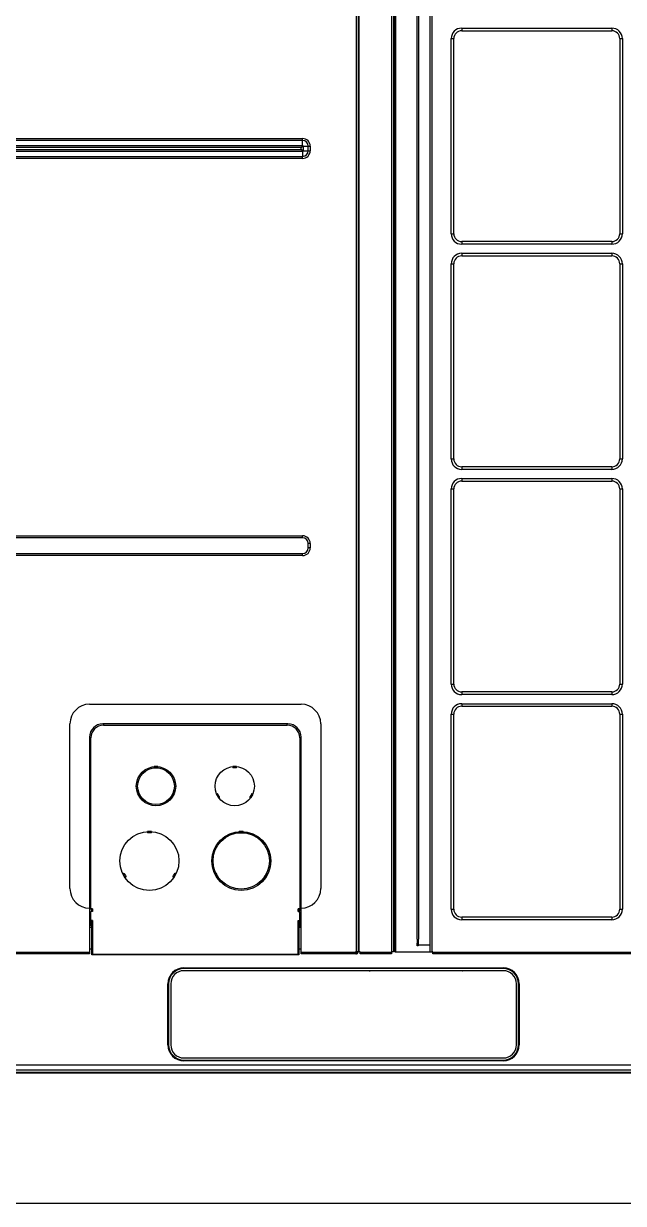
# Model space of a CAD drawing. Header units: millimetres. Extents: x 10547 to 11305, y 9897 to 10391.
# Drawn here: x 10967.05 to 10970.46, y 10149.35 to 10156.05 of the extents above; entities that cross this region are included whole.
import ezdxf

# ---------------------------------------------------------------- set-up
doc = ezdxf.new("R2010")
doc.units = ezdxf.units.MM
doc.layers.add('LG-AIRCON', color=240, linetype='Continuous')
doc.layers.add('에어컨', color=15, linetype='Continuous')

# ---------------------------------------------------------------- blocks, each defined once
blk = doc.blocks.new('NEWUXC-1')
at = {"layer": 'LG-AIRCON', "color": 0}
for p, q in [((363.7, 92.7), (363.7, 1724.59)), ((365, 1724.59), (365, 92.7)), ((365.5, 1724.59), (365.5, 92.7)), ((390.7, 92.7), (390.7, 1724.59)), ((393, 92.7), (393, 1724.6)), ((393.5, 1724.6), (393.5, 92.7)), ((420, 92.7), (420, 1724.6)), ((421.3, 1724.6), (421.3, 92.7)), ((392, 1660.27), (392, 92.7)), ((410.05, 102.25), (410.05, 1483.75)), ((411.05, 1483.75), (411.05, 102.25)), ((444, 797.2), (558.5, 797.2)), ((444, 797.2), (444, 795.2)), ((444, 795.2), (558.5, 795.2)), ((558.5, 797.2), (558.5, 795.2)), ((436, 640.4), (436, 789.2)), ((436, 789.2), (438, 789.2)), ((438, 640.4), (438, 789.2)), ((564.5, 789.2), (566.5, 789.2)), ((564.5, 789.2), (564.5, 640.4)), ((566.5, 789.2), (566.5, 640.4)), ((-322.75, 713), (322.75, 713)), ((322.75, 711.5), (-322.75, 711.5)), ((322.75, 711.5), (322.75, 713)), ((322.75, 707.7), (322.75, 711.5)), ((-322.75, 707.7), (322.75, 707.7)), ((322.75, 703.2), (-322.75, 703.2)), ((321.75, 706.2), (-321.75, 706.2)), ((-321.75, 704.7), (321.75, 704.7)), ((321.75, 704.7), (321.75, 706.2)), ((322.75, 703.2), (322.75, 699.4)), ((323.25, 707.2), (327.05, 707.2)), ((323.25, 707.2), (323.25, 703.7)), ((323.25, 703.7), (327.05, 703.7)), ((327.05, 707.2), (328.55, 707.2)), ((327.05, 703.7), (327.05, 707.2)), ((327.05, 703.7), (328.55, 703.7)), ((328.55, 707.2), (328.55, 703.7)), ((-322.75, 699.4), (322.75, 699.4)), ((322.75, 697.9), (-322.75, 697.9)), ((322.75, 697.9), (322.75, 699.4)), ((436, 640.4), (438, 640.4)), ((564.5, 640.4), (566.5, 640.4)), ((558.5, 634.4), (444, 634.4)), ((444, 634.4), (444, 632.4)), ((558.5, 632.4), (444, 632.4)), ((558.5, 634.4), (558.5, 632.4)), ((444, 625.45), (558.5, 625.45)), ((444, 625.45), (444, 623.45)), ((444, 623.45), (558.5, 623.45)), ((558.5, 625.45), (558.5, 623.45)), ((436, 468.65), (436, 617.45)), ((436, 617.45), (438, 617.45)), ((438, 468.65), (438, 617.45)), ((564.5, 617.45), (566.5, 617.45)), ((564.5, 617.45), (564.5, 468.65)), ((566.5, 617.45), (566.5, 468.65)), ((436, 468.65), (438, 468.65)), ((564.5, 468.65), (566.5, 468.65)), ((444, 462.65), (444, 460.65)), ((558.5, 462.65), (444, 462.65)), ((558.5, 460.65), (444, 460.65)), ((558.5, 462.65), (558.5, 460.65)), ((444, 453.7), (558.5, 453.7)), ((444, 453.7), (444, 451.7)), ((444, 451.7), (558.5, 451.7)), ((558.5, 453.7), (558.5, 451.7)), ((436, 296.9), (436, 445.7)), ((436, 445.7), (438, 445.7)), ((438, 296.9), (438, 445.7)), ((564.5, 445.7), (566.5, 445.7)), ((564.5, 445.7), (564.5, 296.9)), ((566.5, 445.7), (566.5, 296.9)), ((-322.75, 410), (322.75, 410)), ((322.75, 408.5), (-322.75, 408.5)), ((322.75, 408.5), (322.75, 410)), ((393, 412.2), (392, 412.2)), ((-322.75, 396.4), (322.75, 396.4)), ((322.75, 394.9), (322.75, 396.4)), ((328.55, 404.2), (327.05, 404.2)), ((327.05, 400.7), (327.05, 404.2)), ((328.55, 400.7), (327.05, 400.7)), ((328.55, 404.2), (328.55, 400.7)), ((322.75, 394.9), (-322.75, 394.9)), ((392, 381.2), (393, 381.2)), ((393, 293.2), (392, 293.2)), ((436, 296.9), (438, 296.9)), ((444, 290.9), (444, 288.9)), ((558.5, 290.9), (444, 290.9)), ((558.5, 288.9), (444, 288.9)), ((558.5, 290.9), (558.5, 288.9)), ((564.5, 296.9), (566.5, 296.9)), ((160.35, 281.5), (321.55, 281.5)), ((444, 281.95), (558.5, 281.95)), ((444, 281.95), (444, 279.95)), ((444, 279.95), (558.5, 279.95)), ((558.5, 281.95), (558.5, 279.95)), ((436, 125.15), (436, 273.95)), ((436, 273.95), (438, 273.95)), ((438, 125.15), (438, 273.95)), ((564.5, 273.95), (566.5, 273.95)), ((564.5, 273.95), (564.5, 125.15)), ((566.5, 273.95), (566.5, 125.15)), ((145.35, 141), (145.35, 266.5)), ((311.55, 266.5), (170.35, 266.5)), ((170.95, 266.5), (170.95, 265.5)), ((170.95, 265.5), (310.95, 265.5)), ((310.95, 265.5), (310.95, 266.5)), ((336.55, 266.5), (336.55, 141)), ((392, 262.2), (393, 262.2)), ((160.35, 256.5), (160.35, 126)), ((161.35, 255.9), (160.35, 255.9)), ((161.35, 125.5), (161.35, 255.9)), ((320.55, 255.9), (320.55, 125.5)), ((321.55, 255.9), (320.55, 255.9)), ((321.55, 126), (321.55, 256.5)), ((209.45, 232.92), (209.45, 233.92)), ((272.45, 232.92), (272.45, 233.92)), ((197.17, 212.66), (197.31, 212.74)), ((198.83, 210.16), (198.67, 210.06)), ((223.22, 210.06), (223.06, 210.16)), ((224.58, 212.74), (224.72, 212.66)), ((257.31, 212.74), (257.17, 212.66)), ((258.67, 210.06), (258.83, 210.16)), ((283.06, 210.16), (283.22, 210.06)), ((284.72, 212.66), (284.58, 212.74)), ((207.45, 183.45), (207.45, 184.45)), ((274.45, 183.45), (274.45, 184.45)), ((160.35, 126), (160.35, 92.4)), ((321.55, 92.4), (321.55, 126)), ((160.35, 125.5), (160.55, 125.5)), ((160.55, 125.5), (161.35, 125.5)), ((162.55, 125.5), (161.35, 125.5)), ((162.55, 123.5), (161.35, 123.5)), ((161.35, 116.5), (161.35, 123.5)), ((162.15, 123.5), (162.15, 125.5)), ((162.55, 125.5), (162.55, 123.5)), ((319.35, 123.5), (319.35, 125.5)), ((320.55, 125.5), (319.35, 125.5)), ((319.35, 123.5), (320.55, 123.5)), ((319.75, 125.5), (319.75, 123.5)), ((319.75, 125.4), (321.55, 125.4)), ((319.75, 124.4), (321.55, 124.4)), ((321.35, 125.5), (320.55, 125.5)), ((320.55, 116.5), (320.55, 123.5)), ((321.55, 125.5), (321.35, 125.5)), ((436, 125.15), (438, 125.15)), ((444, 119.15), (444, 117.15)), ((558.5, 119.15), (444, 119.15)), ((558.5, 117.15), (444, 117.15)), ((558.5, 119.15), (558.5, 117.15)), ((564.5, 125.15), (566.5, 125.15)), ((160.35, 111.4), (162.15, 111.4)), ((162.55, 116.5), (161.35, 116.5)), ((161.35, 114.5), (161.35, 116.5)), ((162.15, 114.5), (161.35, 114.5)), ((161.35, 112.5), (161.35, 114.5)), ((162.15, 112.5), (161.35, 112.5)), ((162.15, 90.5), (162.15, 116.5)), ((162.55, 116.5), (162.55, 91)), ((319.35, 91), (319.35, 116.5)), ((319.35, 116.5), (320.55, 116.5)), ((319.75, 116.5), (319.75, 90.5)), ((319.75, 114.5), (320.55, 114.5)), ((319.75, 112.5), (320.55, 112.5)), ((319.75, 112.4), (321.55, 112.4)), ((319.75, 111.4), (321.55, 111.4)), ((320.55, 114.5), (320.55, 116.5)), ((320.55, 116.4), (321.55, 116.4)), ((320.55, 112.5), (320.55, 114.5)), ((410.05, 102.25), (410.05, 99.25)), ((410.05, 97.25), (410.05, 99.25)), ((410.05, 99.25), (410.85, 99.25)), ((410.85, 102.25), (410.85, 99.25)), ((410.85, 99.25), (410.85, 97.25)), ((-160.08, 92.4), (160.35, 92.4)), ((160.35, 91.1), (-160.08, 91.1)), ((160.34, 95), (162.14, 95)), ((160.35, 92.4), (160.35, 91.1)), ((319.75, 90.5), (162.15, 90.5)), ((162.55, 91), (319.35, 91)), ((319.74, 95), (321.54, 95)), ((321.55, 92.4), (363, 92.4)), ((321.55, 91.1), (321.55, 92.4)), ((363, 91.1), (321.55, 91.1)), ((363.7, 92.7), (363, 92.7)), ((363, 92.7), (363, 92.4)), ((363, 91.1), (363, 92.4)), ((363.4, 91.9), (363.4, 91.1)), ((363.4, 91.1), (363.7, 91.1)), ((365, 92.7), (363.7, 92.7)), ((365, 92.4), (365, 92.7)), ((365.5, 92.7), (365, 92.7)), ((366.5, 92.7), (365.5, 92.7)), ((366.5, 92.5), (366.5, 92.7)), ((366.5, 92.5), (390.5, 92.5)), ((366.5, 91.2), (366.5, 92.5)), ((390.5, 91.2), (366.5, 91.2)), ((390.5, 92.7), (390.5, 92.5)), ((390.7, 92.7), (390.5, 92.7)), ((390.5, 92.5), (390.5, 91.2)), ((392, 92.7), (390.7, 92.7)), ((392, 95), (393, 95)), ((393, 92.7), (393.5, 92.7)), ((393.5, 92.7), (420, 92.7)), ((410.85, 97.25), (410.05, 97.25)), ((420, 97.75), (410.85, 97.75)), ((420, 92.7), (421.3, 92.7)), ((422, 92.7), (421.3, 92.7)), ((422, 92.7), (422, 92.5)), ((422, 92.5), (718, 92.5)), ((422, 91.2), (422, 92.5)), ((718, 91.2), (422, 91.2)), ((232.2, 80.4), (232.2, 79.9)), ((232.2, 80.4), (475.7, 80.4)), ((475.7, 79.9), (232.2, 79.9)), ((475.7, 78.3), (232.2, 78.3)), ((444.37, 78.18), (444.5, 78.3)), ((475.7, 80.4), (475.7, 79.9)), ((220.1, 68.3), (220.6, 68.3)), ((220.1, 21.7), (220.1, 68.3)), ((220.6, 68.3), (220.6, 21.7)), ((222.2, 68.3), (222.2, 21.7)), ((485.7, 21.7), (485.7, 68.3)), ((487.3, 68.3), (487.8, 68.3)), ((487.3, 21.7), (487.3, 68.3)), ((487.8, 68.3), (487.8, 21.7)), ((220.1, 21.7), (220.6, 21.7)), ((487.3, 21.7), (487.8, 21.7)), ((232.2, 11.7), (475.7, 11.7)), ((232.2, 10.1), (232.2, 9.6)), ((232.2, 10.1), (475.7, 10.1)), ((475.7, 9.6), (232.2, 9.6)), ((475.7, 10.1), (475.7, 9.6)), ((-699.76, 2.6), (699.76, 2.6)), ((699.76, 0), (-699.76, 0)), ((-697.76, 6.6), (697.76, 6.6))]:
    blk.add_line(p, q, dxfattribs=at)
for points in [[(321.75, 706.2), (321.78, 706.23), (321.8, 706.26), (321.83, 706.29), (321.85, 706.31), (321.88, 706.34), (321.9, 706.37), (321.93, 706.4), (321.95, 706.43), (321.98, 706.45), (322, 706.48), (322.03, 706.51), (322.05, 706.54), (322.08, 706.57), (322.1, 706.6), (322.13, 706.62), (322.15, 706.65), (322.18, 706.68), (322.2, 706.71), (322.22, 706.74), (322.25, 706.77), (322.27, 706.8), (322.3, 706.82), (322.32, 706.85), (322.34, 706.88), (322.37, 706.91), (322.39, 706.94), (322.41, 706.97), (322.43, 707), (322.46, 707.03), (322.48, 707.06), (322.5, 707.09), (322.52, 707.12), (322.54, 707.15), (322.56, 707.18), (322.58, 707.21), (322.59, 707.24), (322.61, 707.28), (322.63, 707.31), (322.64, 707.34), (322.66, 707.37), (322.67, 707.4), (322.68, 707.44), (322.7, 707.47), (322.71, 707.5), (322.72, 707.54), (322.73, 707.57), (322.73, 707.6), (322.74, 707.63), (322.75, 707.67), (322.75, 707.7)], [(321.75, 706.2), (321.78, 706.23), (321.81, 706.25), (321.83, 706.28), (321.86, 706.3), (321.89, 706.33), (321.92, 706.35), (321.95, 706.38), (321.98, 706.4), (322, 706.43), (322.03, 706.45), (322.06, 706.48), (322.09, 706.5), (322.12, 706.53), (322.15, 706.55), (322.17, 706.58), (322.2, 706.6), (322.23, 706.63), (322.26, 706.65), (322.29, 706.67), (322.32, 706.7), (322.35, 706.72), (322.37, 706.75), (322.4, 706.77), (322.43, 706.79), (322.46, 706.82), (322.49, 706.84), (322.52, 706.86), (322.55, 706.89), (322.58, 706.91), (322.61, 706.93), (322.64, 706.95), (322.67, 706.97), (322.7, 706.99), (322.73, 707.01), (322.76, 707.03), (322.8, 707.04), (322.83, 707.06), (322.86, 707.08), (322.89, 707.09), (322.92, 707.11), (322.95, 707.12), (322.98, 707.13), (323.01, 707.14), (323.04, 707.15), (323.07, 707.16), (323.11, 707.17), (323.14, 707.18), (323.18, 707.19), (323.21, 707.19), (323.25, 707.2)], [(322.75, 703.2), (322.75, 703.23), (322.74, 703.27), (322.73, 703.3), (322.73, 703.33), (322.72, 703.36), (322.71, 703.4), (322.7, 703.43), (322.68, 703.46), (322.67, 703.5), (322.66, 703.53), (322.64, 703.56), (322.63, 703.59), (322.61, 703.62), (322.59, 703.66), (322.58, 703.69), (322.56, 703.72), (322.54, 703.75), (322.52, 703.78), (322.5, 703.81), (322.48, 703.84), (322.46, 703.87), (322.43, 703.9), (322.41, 703.93), (322.39, 703.96), (322.37, 703.99), (322.34, 704.02), (322.32, 704.05), (322.3, 704.08), (322.27, 704.1), (322.25, 704.13), (322.22, 704.16), (322.2, 704.19), (322.18, 704.22), (322.15, 704.25), (322.13, 704.28), (322.1, 704.3), (322.08, 704.33), (322.05, 704.36), (322.03, 704.39), (322, 704.42), (321.98, 704.45), (321.95, 704.47), (321.93, 704.5), (321.9, 704.53), (321.88, 704.56), (321.85, 704.59), (321.83, 704.62), (321.8, 704.64), (321.78, 704.67), (321.75, 704.7)], [(323.25, 703.7), (323.21, 703.71), (323.18, 703.71), (323.14, 703.72), (323.11, 703.73), (323.07, 703.74), (323.04, 703.75), (323.01, 703.76), (322.98, 703.77), (322.95, 703.78), (322.92, 703.79), (322.89, 703.81), (322.86, 703.82), (322.83, 703.84), (322.8, 703.86), (322.76, 703.87), (322.73, 703.89), (322.7, 703.91), (322.67, 703.93), (322.64, 703.95), (322.61, 703.97), (322.58, 703.99), (322.55, 704.01), (322.52, 704.04), (322.49, 704.06), (322.46, 704.08), (322.43, 704.11), (322.4, 704.13), (322.37, 704.15), (322.35, 704.18), (322.32, 704.2), (322.29, 704.23), (322.26, 704.25), (322.23, 704.27), (322.2, 704.3), (322.17, 704.32), (322.15, 704.35), (322.12, 704.37), (322.09, 704.4), (322.06, 704.42), (322.03, 704.45), (322, 704.47), (321.98, 704.5), (321.95, 704.52), (321.92, 704.55), (321.89, 704.57), (321.86, 704.6), (321.83, 704.62), (321.81, 704.65), (321.78, 704.68), (321.75, 704.7)], [(322.75, 707.7), (322.76, 707.69), (322.77, 707.68), (322.78, 707.68), (322.79, 707.67), (322.8, 707.66), (322.82, 707.65), (322.83, 707.64), (322.84, 707.63), (322.85, 707.62), (322.86, 707.61), (322.87, 707.61), (322.88, 707.6), (322.89, 707.59), (322.9, 707.58), (322.91, 707.57), (322.92, 707.56), (322.94, 707.55), (322.95, 707.54), (322.96, 707.53), (322.97, 707.52), (322.98, 707.51), (322.99, 707.5), (323, 707.49), (323.01, 707.48), (323.02, 707.47), (323.03, 707.46), (323.04, 707.45), (323.05, 707.44), (323.06, 707.43), (323.07, 707.42), (323.08, 707.41), (323.09, 707.4), (323.1, 707.39), (323.11, 707.37), (323.12, 707.36), (323.13, 707.35), (323.14, 707.34), (323.15, 707.33), (323.16, 707.32), (323.16, 707.31), (323.17, 707.3), (323.18, 707.29), (323.19, 707.28), (323.2, 707.27), (323.21, 707.26), (323.22, 707.24), (323.23, 707.23), (323.23, 707.22), (323.24, 707.21), (323.25, 707.2)], [(323.25, 703.7), (323.24, 703.69), (323.23, 703.68), (323.23, 703.67), (323.22, 703.66), (323.21, 703.65), (323.2, 703.63), (323.19, 703.62), (323.18, 703.61), (323.17, 703.6), (323.16, 703.59), (323.16, 703.58), (323.15, 703.57), (323.14, 703.56), (323.13, 703.55), (323.12, 703.54), (323.11, 703.53), (323.1, 703.51), (323.09, 703.5), (323.08, 703.49), (323.07, 703.48), (323.06, 703.47), (323.05, 703.46), (323.04, 703.45), (323.03, 703.44), (323.02, 703.43), (323.01, 703.42), (323, 703.41), (322.99, 703.4), (322.98, 703.39), (322.97, 703.38), (322.96, 703.37), (322.95, 703.36), (322.94, 703.35), (322.92, 703.34), (322.91, 703.33), (322.9, 703.32), (322.89, 703.31), (322.88, 703.3), (322.87, 703.29), (322.86, 703.29), (322.85, 703.28), (322.84, 703.27), (322.83, 703.26), (322.82, 703.25), (322.8, 703.24), (322.79, 703.23), (322.78, 703.23), (322.77, 703.22), (322.76, 703.21), (322.75, 703.2)], [(212.45, 233.92), (212.45, 233.9), (212.45, 233.88), (212.45, 233.86), (212.45, 233.84), (212.45, 233.82), (212.45, 233.8), (212.45, 233.78), (212.45, 233.76), (212.45, 233.74), (212.45, 233.72), (212.45, 233.7), (212.45, 233.68), (212.45, 233.66), (212.45, 233.64), (212.45, 233.62), (212.45, 233.6), (212.45, 233.58), (212.45, 233.56), (212.45, 233.54), (212.45, 233.52), (212.45, 233.5), (212.45, 233.48), (212.45, 233.46), (212.45, 233.44), (212.45, 233.42), (212.45, 233.4), (212.45, 233.38), (212.45, 233.36), (212.45, 233.34), (212.45, 233.32), (212.45, 233.3), (212.45, 233.28), (212.45, 233.26), (212.45, 233.24), (212.45, 233.22), (212.45, 233.2), (212.45, 233.18), (212.45, 233.16), (212.45, 233.14), (212.45, 233.12), (212.45, 233.1), (212.45, 233.08), (212.45, 233.06), (212.45, 233.04), (212.45, 233.02), (212.45, 233), (212.45, 232.98), (212.45, 232.96), (212.45, 232.94), (212.45, 232.92)], [(269.45, 233.92), (269.45, 233.9), (269.45, 233.88), (269.45, 233.86), (269.45, 233.84), (269.45, 233.82), (269.45, 233.8), (269.45, 233.78), (269.45, 233.76), (269.45, 233.74), (269.45, 233.72), (269.45, 233.7), (269.45, 233.68), (269.45, 233.66), (269.45, 233.64), (269.45, 233.62), (269.45, 233.6), (269.45, 233.58), (269.45, 233.56), (269.45, 233.54), (269.45, 233.52), (269.45, 233.5), (269.45, 233.48), (269.45, 233.46), (269.45, 233.44), (269.45, 233.42), (269.45, 233.4), (269.45, 233.38), (269.45, 233.36), (269.45, 233.34), (269.45, 233.32), (269.45, 233.3), (269.45, 233.28), (269.45, 233.26), (269.45, 233.24), (269.45, 233.22), (269.45, 233.2), (269.45, 233.18), (269.45, 233.16), (269.45, 233.14), (269.45, 233.12), (269.45, 233.1), (269.45, 233.08), (269.45, 233.06), (269.45, 233.04), (269.45, 233.02), (269.45, 233), (269.45, 232.98), (269.45, 232.96), (269.45, 232.94), (269.45, 232.92)], [(197.31, 212.74), (197.33, 212.75), (197.34, 212.76), (197.36, 212.77), (197.37, 212.78), (197.39, 212.79), (197.4, 212.79), (197.42, 212.8), (197.43, 212.81), (197.44, 212.82), (197.46, 212.83), (197.47, 212.84), (197.49, 212.84), (197.5, 212.85), (197.52, 212.86), (197.53, 212.87), (197.55, 212.88), (197.56, 212.89), (197.58, 212.89), (197.59, 212.9), (197.6, 212.91), (197.62, 212.92), (197.63, 212.93), (197.65, 212.94), (197.66, 212.95), (197.68, 212.95), (197.69, 212.96), (197.71, 212.97), (197.72, 212.98), (197.74, 212.99), (197.75, 213), (197.76, 213), (197.78, 213.01), (197.79, 213.02), (197.81, 213.03), (197.82, 213.04), (197.84, 213.05), (197.85, 213.05), (197.87, 213.06), (197.88, 213.07), (197.9, 213.08), (197.91, 213.09), (197.92, 213.1), (197.94, 213.1), (197.95, 213.11), (197.97, 213.12), (197.98, 213.13), (198, 213.14), (198.01, 213.15), (198.03, 213.16), (198.04, 213.16)], [(198.04, 213.16), (198.07, 213.11), (198.09, 213.05), (198.11, 213), (198.14, 212.94), (198.17, 212.89), (198.19, 212.83), (198.22, 212.78), (198.24, 212.73), (198.27, 212.67), (198.3, 212.62), (198.32, 212.56), (198.35, 212.51), (198.38, 212.46), (198.4, 212.4), (198.43, 212.35), (198.46, 212.3), (198.49, 212.24), (198.52, 212.19), (198.54, 212.14), (198.57, 212.09), (198.6, 212.03), (198.63, 211.98), (198.66, 211.93), (198.69, 211.88), (198.72, 211.82), (198.75, 211.77), (198.78, 211.72), (198.81, 211.67), (198.84, 211.62), (198.87, 211.57), (198.9, 211.51), (198.94, 211.46), (198.97, 211.41), (199, 211.36), (199.03, 211.31), (199.06, 211.26), (199.1, 211.21), (199.13, 211.16), (199.16, 211.11), (199.2, 211.06), (199.23, 211.01), (199.26, 210.96), (199.3, 210.91), (199.33, 210.86), (199.37, 210.81), (199.4, 210.76), (199.43, 210.71), (199.47, 210.66), (199.51, 210.61), (199.54, 210.57)], [(199.54, 210.57), (199.53, 210.56), (199.51, 210.55), (199.5, 210.54), (199.48, 210.53), (199.47, 210.52), (199.46, 210.52), (199.44, 210.51), (199.43, 210.5), (199.41, 210.49), (199.4, 210.48), (199.38, 210.48), (199.37, 210.47), (199.36, 210.46), (199.34, 210.45), (199.33, 210.44), (199.31, 210.43), (199.3, 210.43), (199.29, 210.42), (199.27, 210.41), (199.26, 210.4), (199.24, 210.39), (199.23, 210.39), (199.21, 210.38), (199.2, 210.37), (199.19, 210.36), (199.17, 210.35), (199.16, 210.34), (199.14, 210.34), (199.13, 210.33), (199.11, 210.32), (199.1, 210.31), (199.09, 210.3), (199.07, 210.3), (199.06, 210.29), (199.04, 210.28), (199.03, 210.27), (199.02, 210.26), (199, 210.25), (198.99, 210.25), (198.97, 210.24), (198.96, 210.23), (198.94, 210.22), (198.93, 210.21), (198.92, 210.21), (198.9, 210.2), (198.89, 210.19), (198.87, 210.18), (198.86, 210.17), (198.85, 210.16), (198.83, 210.16)], [(222.35, 210.57), (222.39, 210.61), (222.42, 210.66), (222.46, 210.71), (222.49, 210.76), (222.53, 210.81), (222.56, 210.86), (222.6, 210.91), (222.63, 210.96), (222.66, 211.01), (222.7, 211.06), (222.73, 211.11), (222.76, 211.16), (222.8, 211.21), (222.83, 211.26), (222.86, 211.31), (222.89, 211.36), (222.93, 211.41), (222.96, 211.46), (222.99, 211.51), (223.02, 211.57), (223.05, 211.62), (223.08, 211.67), (223.11, 211.72), (223.14, 211.77), (223.17, 211.82), (223.2, 211.88), (223.23, 211.93), (223.26, 211.98), (223.29, 212.03), (223.32, 212.09), (223.35, 212.14), (223.38, 212.19), (223.41, 212.24), (223.43, 212.3), (223.46, 212.35), (223.49, 212.4), (223.52, 212.46), (223.54, 212.51), (223.57, 212.56), (223.6, 212.62), (223.62, 212.67), (223.65, 212.73), (223.68, 212.78), (223.7, 212.83), (223.73, 212.89), (223.75, 212.94), (223.78, 213), (223.8, 213.05), (223.83, 213.11), (223.85, 213.16)], [(223.06, 210.16), (223.05, 210.16), (223.03, 210.17), (223.02, 210.18), (223.01, 210.19), (222.99, 210.2), (222.98, 210.21), (222.96, 210.21), (222.95, 210.22), (222.93, 210.23), (222.92, 210.24), (222.91, 210.25), (222.89, 210.25), (222.88, 210.26), (222.86, 210.27), (222.85, 210.28), (222.84, 210.29), (222.82, 210.3), (222.81, 210.3), (222.79, 210.31), (222.78, 210.32), (222.76, 210.33), (222.75, 210.34), (222.74, 210.34), (222.72, 210.35), (222.71, 210.36), (222.69, 210.37), (222.68, 210.38), (222.66, 210.39), (222.65, 210.39), (222.64, 210.4), (222.62, 210.41), (222.61, 210.42), (222.59, 210.43), (222.58, 210.43), (222.57, 210.44), (222.55, 210.45), (222.54, 210.46), (222.52, 210.47), (222.51, 210.48), (222.49, 210.48), (222.48, 210.49), (222.47, 210.5), (222.45, 210.51), (222.44, 210.52), (222.42, 210.52), (222.41, 210.53), (222.4, 210.54), (222.38, 210.55), (222.37, 210.56), (222.35, 210.57)], [(223.85, 213.16), (223.87, 213.16), (223.88, 213.15), (223.9, 213.14), (223.91, 213.13), (223.93, 213.12), (223.94, 213.11), (223.95, 213.1), (223.97, 213.1), (223.98, 213.09), (224, 213.08), (224.01, 213.07), (224.03, 213.06), (224.04, 213.05), (224.06, 213.05), (224.07, 213.04), (224.09, 213.03), (224.1, 213.02), (224.11, 213.01), (224.13, 213), (224.14, 213), (224.16, 212.99), (224.17, 212.98), (224.19, 212.97), (224.2, 212.96), (224.22, 212.95), (224.23, 212.95), (224.25, 212.94), (224.26, 212.93), (224.27, 212.92), (224.29, 212.91), (224.3, 212.9), (224.32, 212.89), (224.33, 212.89), (224.35, 212.88), (224.36, 212.87), (224.38, 212.86), (224.39, 212.85), (224.41, 212.84), (224.42, 212.84), (224.43, 212.83), (224.45, 212.82), (224.46, 212.81), (224.48, 212.8), (224.49, 212.79), (224.51, 212.79), (224.52, 212.78), (224.54, 212.77), (224.55, 212.76), (224.57, 212.75), (224.58, 212.74)], [(258.04, 213.16), (258.03, 213.16), (258.01, 213.15), (258, 213.14), (257.98, 213.13), (257.97, 213.12), (257.95, 213.11), (257.94, 213.1), (257.92, 213.1), (257.91, 213.09), (257.9, 213.08), (257.88, 213.07), (257.87, 213.06), (257.85, 213.05), (257.84, 213.05), (257.82, 213.04), (257.81, 213.03), (257.79, 213.02), (257.78, 213.01), (257.76, 213), (257.75, 213), (257.74, 212.99), (257.72, 212.98), (257.71, 212.97), (257.69, 212.96), (257.68, 212.95), (257.66, 212.95), (257.65, 212.94), (257.63, 212.93), (257.62, 212.92), (257.6, 212.91), (257.59, 212.9), (257.58, 212.89), (257.56, 212.89), (257.55, 212.88), (257.53, 212.87), (257.52, 212.86), (257.5, 212.85), (257.49, 212.84), (257.47, 212.84), (257.46, 212.83), (257.44, 212.82), (257.43, 212.81), (257.42, 212.8), (257.4, 212.79), (257.39, 212.79), (257.37, 212.78), (257.36, 212.77), (257.34, 212.76), (257.33, 212.75), (257.31, 212.74)], [(259.54, 210.57), (259.51, 210.61), (259.47, 210.66), (259.43, 210.71), (259.4, 210.76), (259.37, 210.81), (259.33, 210.86), (259.3, 210.91), (259.26, 210.96), (259.23, 211.01), (259.2, 211.06), (259.16, 211.11), (259.13, 211.16), (259.1, 211.21), (259.06, 211.26), (259.03, 211.31), (259, 211.36), (258.97, 211.41), (258.94, 211.46), (258.9, 211.51), (258.87, 211.57), (258.84, 211.62), (258.81, 211.67), (258.78, 211.72), (258.75, 211.77), (258.72, 211.82), (258.69, 211.88), (258.66, 211.93), (258.63, 211.98), (258.6, 212.03), (258.57, 212.09), (258.54, 212.14), (258.52, 212.19), (258.49, 212.24), (258.46, 212.3), (258.43, 212.35), (258.4, 212.4), (258.38, 212.46), (258.35, 212.51), (258.32, 212.56), (258.3, 212.62), (258.27, 212.67), (258.24, 212.73), (258.22, 212.78), (258.19, 212.83), (258.17, 212.89), (258.14, 212.94), (258.11, 213), (258.09, 213.05), (258.07, 213.11), (258.04, 213.16)], [(258.83, 210.16), (258.85, 210.16), (258.86, 210.17), (258.87, 210.18), (258.89, 210.19), (258.9, 210.2), (258.92, 210.21), (258.93, 210.21), (258.94, 210.22), (258.96, 210.23), (258.97, 210.24), (258.99, 210.25), (259, 210.25), (259.02, 210.26), (259.03, 210.27), (259.04, 210.28), (259.06, 210.29), (259.07, 210.3), (259.09, 210.3), (259.1, 210.31), (259.11, 210.32), (259.13, 210.33), (259.14, 210.34), (259.16, 210.34), (259.17, 210.35), (259.19, 210.36), (259.2, 210.37), (259.21, 210.38), (259.23, 210.39), (259.24, 210.39), (259.26, 210.4), (259.27, 210.41), (259.29, 210.42), (259.3, 210.43), (259.31, 210.43), (259.33, 210.44), (259.34, 210.45), (259.36, 210.46), (259.37, 210.47), (259.38, 210.48), (259.4, 210.48), (259.41, 210.49), (259.43, 210.5), (259.44, 210.51), (259.46, 210.52), (259.47, 210.52), (259.48, 210.53), (259.5, 210.54), (259.51, 210.55), (259.53, 210.56), (259.54, 210.57)], [(283.85, 213.16), (283.83, 213.11), (283.8, 213.05), (283.78, 213), (283.75, 212.94), (283.73, 212.89), (283.7, 212.83), (283.68, 212.78), (283.65, 212.73), (283.62, 212.67), (283.6, 212.62), (283.57, 212.56), (283.54, 212.51), (283.52, 212.46), (283.49, 212.4), (283.46, 212.35), (283.43, 212.3), (283.41, 212.24), (283.38, 212.19), (283.35, 212.14), (283.32, 212.09), (283.29, 212.03), (283.26, 211.98), (283.23, 211.93), (283.2, 211.88), (283.17, 211.82), (283.14, 211.77), (283.11, 211.72), (283.08, 211.67), (283.05, 211.62), (283.02, 211.57), (282.99, 211.51), (282.96, 211.46), (282.93, 211.41), (282.89, 211.36), (282.86, 211.31), (282.83, 211.26), (282.8, 211.21), (282.76, 211.16), (282.73, 211.11), (282.7, 211.06), (282.66, 211.01), (282.63, 210.96), (282.6, 210.91), (282.56, 210.86), (282.53, 210.81), (282.49, 210.76), (282.46, 210.71), (282.42, 210.66), (282.39, 210.61), (282.35, 210.57)], [(282.35, 210.57), (282.37, 210.56), (282.38, 210.55), (282.4, 210.54), (282.41, 210.53), (282.42, 210.52), (282.44, 210.52), (282.45, 210.51), (282.47, 210.5), (282.48, 210.49), (282.49, 210.48), (282.51, 210.48), (282.52, 210.47), (282.54, 210.46), (282.55, 210.45), (282.57, 210.44), (282.58, 210.43), (282.59, 210.43), (282.61, 210.42), (282.62, 210.41), (282.64, 210.4), (282.65, 210.39), (282.66, 210.39), (282.68, 210.38), (282.69, 210.37), (282.71, 210.36), (282.72, 210.35), (282.74, 210.34), (282.75, 210.34), (282.76, 210.33), (282.78, 210.32), (282.79, 210.31), (282.81, 210.3), (282.82, 210.3), (282.84, 210.29), (282.85, 210.28), (282.86, 210.27), (282.88, 210.26), (282.89, 210.25), (282.91, 210.25), (282.92, 210.24), (282.93, 210.23), (282.95, 210.22), (282.96, 210.21), (282.98, 210.21), (282.99, 210.2), (283.01, 210.19), (283.02, 210.18), (283.03, 210.17), (283.05, 210.16), (283.06, 210.16)], [(284.58, 212.74), (284.57, 212.75), (284.55, 212.76), (284.54, 212.77), (284.52, 212.78), (284.51, 212.79), (284.49, 212.79), (284.48, 212.8), (284.46, 212.81), (284.45, 212.82), (284.43, 212.83), (284.42, 212.84), (284.41, 212.84), (284.39, 212.85), (284.38, 212.86), (284.36, 212.87), (284.35, 212.88), (284.33, 212.89), (284.32, 212.89), (284.3, 212.9), (284.29, 212.91), (284.27, 212.92), (284.26, 212.93), (284.25, 212.94), (284.23, 212.95), (284.22, 212.95), (284.2, 212.96), (284.19, 212.97), (284.17, 212.98), (284.16, 212.99), (284.14, 213), (284.13, 213), (284.11, 213.01), (284.1, 213.02), (284.09, 213.03), (284.07, 213.04), (284.06, 213.05), (284.04, 213.05), (284.03, 213.06), (284.01, 213.07), (284, 213.08), (283.98, 213.09), (283.97, 213.1), (283.95, 213.1), (283.94, 213.11), (283.93, 213.12), (283.91, 213.13), (283.9, 213.14), (283.88, 213.15), (283.87, 213.16), (283.85, 213.16)], [(204.45, 184.45), (204.45, 184.43), (204.45, 184.41), (204.45, 184.39), (204.45, 184.37), (204.45, 184.35), (204.45, 184.33), (204.45, 184.31), (204.45, 184.29), (204.45, 184.27), (204.45, 184.25), (204.45, 184.23), (204.45, 184.21), (204.45, 184.19), (204.45, 184.17), (204.45, 184.15), (204.45, 184.13), (204.45, 184.11), (204.45, 184.09), (204.45, 184.07), (204.45, 184.05), (204.45, 184.03), (204.45, 184.01), (204.45, 183.99), (204.45, 183.97), (204.45, 183.95), (204.45, 183.93), (204.45, 183.91), (204.45, 183.89), (204.45, 183.87), (204.45, 183.85), (204.45, 183.83), (204.45, 183.81), (204.45, 183.79), (204.45, 183.77), (204.45, 183.75), (204.45, 183.73), (204.45, 183.71), (204.45, 183.69), (204.45, 183.67), (204.45, 183.65), (204.45, 183.63), (204.45, 183.61), (204.45, 183.59), (204.45, 183.57), (204.45, 183.55), (204.45, 183.53), (204.45, 183.51), (204.45, 183.49), (204.45, 183.47), (204.45, 183.45)], [(277.45, 184.45), (277.45, 184.43), (277.45, 184.41), (277.45, 184.39), (277.45, 184.37), (277.45, 184.35), (277.45, 184.33), (277.45, 184.31), (277.45, 184.29), (277.45, 184.27), (277.45, 184.25), (277.45, 184.23), (277.45, 184.21), (277.45, 184.19), (277.45, 184.17), (277.45, 184.15), (277.45, 184.13), (277.45, 184.11), (277.45, 184.09), (277.45, 184.07), (277.45, 184.05), (277.45, 184.03), (277.45, 184.01), (277.45, 183.99), (277.45, 183.97), (277.45, 183.95), (277.45, 183.93), (277.45, 183.91), (277.45, 183.89), (277.45, 183.87), (277.45, 183.85), (277.45, 183.83), (277.45, 183.81), (277.45, 183.79), (277.45, 183.77), (277.45, 183.75), (277.45, 183.73), (277.45, 183.71), (277.45, 183.69), (277.45, 183.67), (277.45, 183.65), (277.45, 183.63), (277.45, 183.61), (277.45, 183.59), (277.45, 183.57), (277.45, 183.55), (277.45, 183.53), (277.45, 183.51), (277.45, 183.49), (277.45, 183.47), (277.45, 183.45)], [(186.62, 152.58), (186.61, 152.57), (186.59, 152.56), (186.57, 152.55), (186.55, 152.54), (186.54, 152.53), (186.52, 152.52), (186.5, 152.51), (186.48, 152.5), (186.47, 152.49), (186.45, 152.48), (186.43, 152.46), (186.41, 152.45), (186.4, 152.44), (186.38, 152.43), (186.36, 152.42), (186.34, 152.41), (186.33, 152.4), (186.31, 152.39), (186.29, 152.38), (186.28, 152.37), (186.26, 152.36), (186.24, 152.35), (186.22, 152.34), (186.21, 152.33), (186.19, 152.32), (186.17, 152.31), (186.15, 152.3), (186.14, 152.29), (186.12, 152.28), (186.1, 152.27), (186.08, 152.26), (186.07, 152.25), (186.05, 152.24), (186.03, 152.23), (186.01, 152.22), (186, 152.21), (185.98, 152.2), (185.96, 152.19), (185.95, 152.18), (185.93, 152.17), (185.91, 152.16), (185.89, 152.15), (185.88, 152.14), (185.86, 152.13), (185.84, 152.12), (185.82, 152.11), (185.81, 152.1), (185.79, 152.09), (185.77, 152.08), (185.75, 152.07)], [(187.25, 149.48), (187.27, 149.49), (187.29, 149.5), (187.31, 149.51), (187.32, 149.52), (187.34, 149.53), (187.36, 149.54), (187.38, 149.55), (187.39, 149.56), (187.41, 149.57), (187.43, 149.58), (187.45, 149.59), (187.46, 149.6), (187.48, 149.61), (187.5, 149.62), (187.51, 149.63), (187.53, 149.64), (187.55, 149.65), (187.57, 149.66), (187.58, 149.67), (187.6, 149.68), (187.62, 149.69), (187.64, 149.7), (187.65, 149.71), (187.67, 149.72), (187.69, 149.73), (187.71, 149.74), (187.72, 149.75), (187.74, 149.76), (187.76, 149.77), (187.78, 149.78), (187.79, 149.79), (187.81, 149.8), (187.83, 149.81), (187.84, 149.82), (187.86, 149.83), (187.88, 149.84), (187.9, 149.85), (187.91, 149.86), (187.93, 149.87), (187.95, 149.88), (187.97, 149.89), (187.98, 149.9), (188, 149.91), (188.02, 149.92), (188.04, 149.93), (188.05, 149.94), (188.07, 149.95), (188.09, 149.96), (188.11, 149.97), (188.12, 149.98)], [(223.77, 149.98), (223.79, 149.97), (223.81, 149.96), (223.82, 149.95), (223.84, 149.94), (223.86, 149.93), (223.87, 149.92), (223.89, 149.91), (223.91, 149.9), (223.93, 149.89), (223.94, 149.88), (223.96, 149.87), (223.98, 149.86), (224, 149.85), (224.01, 149.84), (224.03, 149.83), (224.05, 149.82), (224.07, 149.81), (224.08, 149.8), (224.1, 149.79), (224.12, 149.78), (224.14, 149.77), (224.15, 149.76), (224.17, 149.75), (224.19, 149.74), (224.2, 149.73), (224.22, 149.72), (224.24, 149.71), (224.26, 149.7), (224.27, 149.69), (224.29, 149.68), (224.31, 149.67), (224.33, 149.66), (224.34, 149.65), (224.36, 149.64), (224.38, 149.63), (224.4, 149.62), (224.41, 149.61), (224.43, 149.6), (224.45, 149.59), (224.47, 149.58), (224.48, 149.57), (224.5, 149.56), (224.52, 149.55), (224.53, 149.54), (224.55, 149.53), (224.57, 149.52), (224.59, 149.51), (224.6, 149.5), (224.62, 149.49), (224.64, 149.48)], [(226.14, 152.07), (226.12, 152.08), (226.1, 152.09), (226.09, 152.1), (226.07, 152.11), (226.05, 152.12), (226.03, 152.13), (226.02, 152.14), (226, 152.15), (225.98, 152.16), (225.97, 152.17), (225.95, 152.18), (225.93, 152.19), (225.91, 152.2), (225.9, 152.21), (225.88, 152.22), (225.86, 152.23), (225.84, 152.24), (225.83, 152.25), (225.81, 152.26), (225.79, 152.27), (225.77, 152.28), (225.76, 152.29), (225.74, 152.3), (225.72, 152.31), (225.7, 152.32), (225.69, 152.33), (225.67, 152.34), (225.65, 152.35), (225.64, 152.36), (225.62, 152.37), (225.6, 152.38), (225.58, 152.39), (225.57, 152.4), (225.55, 152.41), (225.53, 152.42), (225.51, 152.43), (225.5, 152.44), (225.48, 152.45), (225.46, 152.46), (225.44, 152.48), (225.43, 152.49), (225.41, 152.5), (225.39, 152.51), (225.37, 152.52), (225.36, 152.53), (225.34, 152.54), (225.32, 152.55), (225.31, 152.56), (225.29, 152.57), (225.27, 152.58)], [(255.75, 152.07), (255.77, 152.08), (255.79, 152.09), (255.81, 152.1), (255.82, 152.11), (255.84, 152.12), (255.86, 152.13), (255.88, 152.14), (255.89, 152.15), (255.91, 152.16), (255.93, 152.17), (255.95, 152.18), (255.96, 152.19), (255.98, 152.2), (256, 152.21), (256.01, 152.22), (256.03, 152.23), (256.05, 152.24), (256.07, 152.25), (256.08, 152.26), (256.1, 152.27), (256.12, 152.28), (256.14, 152.29), (256.15, 152.3), (256.17, 152.31), (256.19, 152.32), (256.21, 152.33), (256.22, 152.34), (256.24, 152.35), (256.26, 152.36), (256.28, 152.37), (256.29, 152.38), (256.31, 152.39), (256.33, 152.4), (256.34, 152.41), (256.36, 152.42), (256.38, 152.43), (256.4, 152.44), (256.41, 152.45), (256.43, 152.46), (256.45, 152.48), (256.47, 152.49), (256.48, 152.5), (256.5, 152.51), (256.52, 152.52), (256.54, 152.53), (256.55, 152.54), (256.57, 152.55), (256.59, 152.56), (256.61, 152.57), (256.62, 152.58)], [(258.12, 149.98), (258.11, 149.97), (258.09, 149.96), (258.07, 149.95), (258.05, 149.94), (258.04, 149.93), (258.02, 149.92), (258, 149.91), (257.98, 149.9), (257.97, 149.89), (257.95, 149.88), (257.93, 149.87), (257.91, 149.86), (257.9, 149.85), (257.88, 149.84), (257.86, 149.83), (257.84, 149.82), (257.83, 149.81), (257.81, 149.8), (257.79, 149.79), (257.78, 149.78), (257.76, 149.77), (257.74, 149.76), (257.72, 149.75), (257.71, 149.74), (257.69, 149.73), (257.67, 149.72), (257.65, 149.71), (257.64, 149.7), (257.62, 149.69), (257.6, 149.68), (257.58, 149.67), (257.57, 149.66), (257.55, 149.65), (257.53, 149.64), (257.51, 149.63), (257.5, 149.62), (257.48, 149.61), (257.46, 149.6), (257.45, 149.59), (257.43, 149.58), (257.41, 149.57), (257.39, 149.56), (257.38, 149.55), (257.36, 149.54), (257.34, 149.53), (257.32, 149.52), (257.31, 149.51), (257.29, 149.5), (257.27, 149.49), (257.25, 149.48)], [(294.64, 149.48), (294.62, 149.49), (294.6, 149.5), (294.59, 149.51), (294.57, 149.52), (294.55, 149.53), (294.53, 149.54), (294.52, 149.55), (294.5, 149.56), (294.48, 149.57), (294.47, 149.58), (294.45, 149.59), (294.43, 149.6), (294.41, 149.61), (294.4, 149.62), (294.38, 149.63), (294.36, 149.64), (294.34, 149.65), (294.33, 149.66), (294.31, 149.67), (294.29, 149.68), (294.27, 149.69), (294.26, 149.7), (294.24, 149.71), (294.22, 149.72), (294.2, 149.73), (294.19, 149.74), (294.17, 149.75), (294.15, 149.76), (294.14, 149.77), (294.12, 149.78), (294.1, 149.79), (294.08, 149.8), (294.07, 149.81), (294.05, 149.82), (294.03, 149.83), (294.01, 149.84), (294, 149.85), (293.98, 149.86), (293.96, 149.87), (293.94, 149.88), (293.93, 149.89), (293.91, 149.9), (293.89, 149.91), (293.87, 149.92), (293.86, 149.93), (293.84, 149.94), (293.82, 149.95), (293.81, 149.96), (293.79, 149.97), (293.77, 149.98)], [(295.27, 152.58), (295.29, 152.57), (295.31, 152.56), (295.32, 152.55), (295.34, 152.54), (295.36, 152.53), (295.37, 152.52), (295.39, 152.51), (295.41, 152.5), (295.43, 152.49), (295.44, 152.48), (295.46, 152.46), (295.48, 152.45), (295.5, 152.44), (295.51, 152.43), (295.53, 152.42), (295.55, 152.41), (295.57, 152.4), (295.58, 152.39), (295.6, 152.38), (295.62, 152.37), (295.64, 152.36), (295.65, 152.35), (295.67, 152.34), (295.69, 152.33), (295.7, 152.32), (295.72, 152.31), (295.74, 152.3), (295.76, 152.29), (295.77, 152.28), (295.79, 152.27), (295.81, 152.26), (295.83, 152.25), (295.84, 152.24), (295.86, 152.23), (295.88, 152.22), (295.9, 152.21), (295.91, 152.2), (295.93, 152.19), (295.95, 152.18), (295.97, 152.17), (295.98, 152.16), (296, 152.15), (296.02, 152.14), (296.03, 152.13), (296.05, 152.12), (296.07, 152.11), (296.09, 152.1), (296.1, 152.09), (296.12, 152.08), (296.14, 152.07)]]:
    blk.add_lwpolyline(points, dxfattribs=at)
for centre, radius in [((210.95, 219), 15), ((210.95, 219), 15), ((270.95, 219), 15), ((210.95, 219), 14), ((205.95, 162), 22.5), ((275.95, 162), 22.5), ((275.95, 162), 22.5), ((275.95, 162), 21.5)]:
    blk.add_circle(centre, radius, dxfattribs=at)
for centre, radius, start, end in [((444, 789.2), 8, 90, 180), ((444, 789.2), 6, 90, 180), ((558.5, 789.2), 8, 0, 90), ((558.5, 789.2), 6, 0, 90), ((322.75, 707.2), 5.8, 0, 90), ((322.75, 707.2), 4.3, 0, 90), ((322.75, 703.7), 5.8, 270, 0), ((322.75, 703.7), 4.3, 270, 0), ((444, 640.4), 8, 180, 270), ((444, 640.4), 6, 180, 270), ((558.5, 640.4), 8, 270, 0), ((558.5, 640.4), 6, 270, 0), ((444, 617.45), 8, 90, 180), ((444, 617.45), 6, 90, 180), ((558.5, 617.45), 8, 0, 90), ((558.5, 617.45), 6, 0, 90), ((444, 468.65), 8, 180, 270), ((444, 468.65), 6, 180, 270), ((558.5, 468.65), 8, 270, 0), ((558.5, 468.65), 6, 270, 0), ((444, 445.7), 8, 90, 180), ((444, 445.7), 6, 90, 180), ((558.5, 445.7), 8, 0, 90), ((558.5, 445.7), 6, 0, 90), ((322.75, 404.2), 5.8, 0, 90), ((322.75, 404.2), 4.3, 0, 90), ((322.75, 400.7), 5.8, 270, 0), ((322.75, 400.7), 4.3, 270, 0), ((444, 296.9), 8, 180, 270), ((444, 296.9), 6, 180, 270), ((558.5, 296.9), 8, 270, 0), ((558.5, 296.9), 6, 270, 0), ((160.35, 266.5), 15, 90, 180), ((321.55, 266.5), 15, 0, 90), ((444, 273.95), 8, 90, 180), ((444, 273.95), 6, 90, 180), ((558.5, 273.95), 8, 0, 90), ((558.5, 273.95), 6, 0, 90), ((170.35, 256.5), 10, 90, 180), ((170.95, 255.9), 9.6, 90, 180), ((310.95, 255.9), 9.6, 0, 90), ((311.55, 256.5), 10, 0, 90), ((210.95, 219), 15, 84.26083, 95.73917), ((270.95, 219), 15, 84.26083, 95.73917), ((210.95, 219), 14, 83.84936, 96.15064), ((270.95, 219), 14, 83.84936, 96.15064), ((210.85, 218.82), 15, 204.26083, 215.73917), ((210.95, 219), 15, 204.65041, 216.12902), ((210.95, 219), 15, 323.87098, 335.34959), ((211.05, 218.82), 15, 324.26083, 335.73917), ((270.85, 218.82), 15, 204.26083, 215.73917), ((270.95, 219), 15, 204.65041, 216.12902), ((270.95, 219), 15, 323.87098, 335.34959), ((271.05, 218.82), 15, 324.26083, 335.73917), ((205.95, 162), 22.5, 86.17745, 93.82255), ((205.95, 162), 21.5, 85.99937, 94.00063), ((275.95, 162), 22.5, 86.17745, 93.82255), ((275.95, 162), 21.5, 85.99937, 94.00063), ((205.95, 162), 22.5, 206.17745, 213.82255), ((205.95, 162), 21.5, 205.99937, 214.00063), ((205.95, 162), 21.5, 325.99937, 334.00063), ((205.95, 162), 22.5, 326.17745, 333.82255), ((275.95, 162), 22.5, 206.17745, 213.82255), ((275.95, 162), 21.5, 205.99937, 214.00063), ((275.95, 162), 21.5, 325.99937, 334.00063), ((275.95, 162), 22.5, 326.17745, 333.82255), ((160.35, 141), 15, 180, 270), ((321.55, 141), 15, 270, 0), ((444, 125.15), 8, 180, 270), ((444, 125.15), 6, 180, 270), ((558.5, 125.15), 8, 270, 0), ((558.5, 125.15), 6, 270, 0), ((363.4, 92.7), 0.8, 270, 0), ((363.7, 92.4), 1.3, 270, 0), ((232.2, 68.3), 12.1, 90, 180), ((232.2, 68.3), 11.6, 90, 180), ((232.2, 68.3), 10, 90, 180), ((475.7, 68.3), 12.1, 0, 90), ((475.7, 68.3), 11.6, 0, 90), ((475.7, 68.3), 10, 0, 90), ((232.2, 21.7), 12.1, 180, 270), ((232.2, 21.7), 11.6, 180, 270), ((232.2, 21.7), 10, 180, 270), ((475.7, 21.7), 12.1, 270, 0), ((475.7, 21.7), 11.6, 270, 0), ((475.7, 21.7), 10, 270, 0)]:
    blk.add_arc(centre, radius, start, end, dxfattribs=at)
blk.add_ellipse((374.67, 87.13), major_axis=(1.16, 8.92), ratio=0.387363, start_param=3.141092, end_param=3.346409, dxfattribs=at)

msp = doc.modelspace()

# ---------------------------------------------------------------- linework, layer by layer
at = {"layer": '에어컨', "color": 8}
msp.add_lwpolyline([(10958.4124, 10150.0946), (10973.758, 10150.0946), (10973.758, 10149.3496), (10958.4124, 10149.3496)], close=True, dxfattribs=at)

# ---------------------------------------------------------------- block references
at = {"layer": 'LG-AIRCON', "color": 1, "xscale": 0.007449840356167105, "yscale": 0.007449840356167105, "zscale": 0.007449840356167105}
msp.add_blockref('NEWUXC-1', (10966.2351, 10150.0887), dxfattribs=at)

doc.saveas('drawing.dxf')
